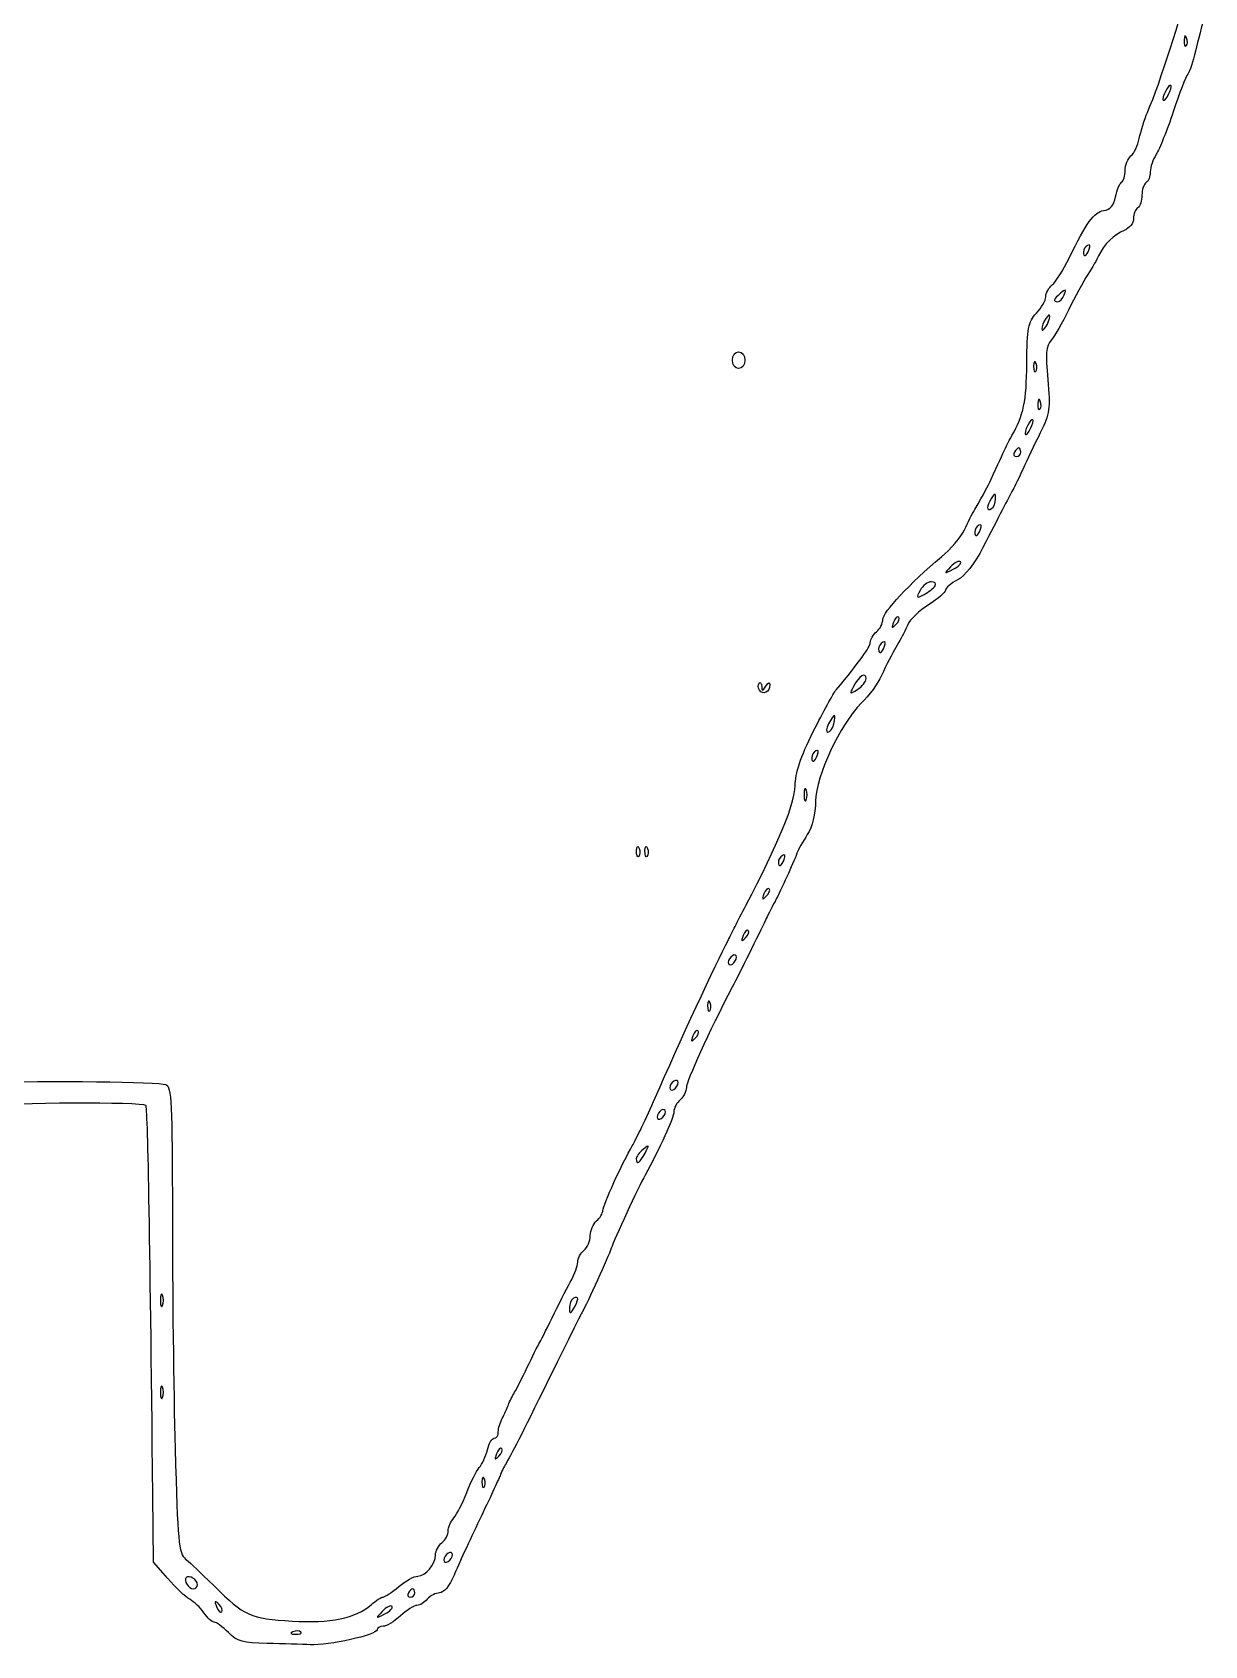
# Model space of a CAD drawing. Extents: x 1 to 569, y 1 to 773.
# Drawn here: x 281.5 to 562, y 2.4 to 388.5 of the extents above; entities that cross this region are included whole.
import ezdxf

# ---------------------------------------------------------------- set-up
doc = ezdxf.new("R2010")
doc.units = 0
doc.layers.add('Image', color=7, linetype='CONTINUOUS')

msp = doc.modelspace()

# ---------------------------------------------------------------- linework, layer by layer
at = {"layer": 'Image', "color": 7}
for points in [[(557.681309, 387.186275)], [(553.967621, 375.498808)], [(534.379852, 336.55087)], [(528.414206, 325.640407)], [(524.967689, 320.498986)], [(448.998565, 309.99902)], [(521.681402, 309.186518)], [(522.681396, 300.186546)], [(520.967704, 295.499061)], [(517.998344, 287.999085)], [(511.983048, 276.808146)], [(508.379932, 269.551087)], [(503.56023, 261.770672)], [(497.501727, 256.00457)], [(488.805302, 248.525669)], [(485.380003, 241.551172)], [(480.998457, 233.798821)], [(455.467534, 231.049458)], [(473.288235, 222.999291)], [(469.380057, 215.55126)], [(466.660783, 207.249341)], [(426.077626, 192.582718)], [(428.077622, 192.582718)], [(461.38008, 190.551357)], [(457.805404, 183.525875)], [(452.805418, 173.525909)], [(449.998559, 167.117502)], [(443.681652, 156.187007)], [(440.805456, 149.525986)], [(435.998602, 137.117598)], [(432.998611, 130.117616)], [(428.127167, 120.24962)], [(312.661279, 86.249724)], [(411.983371, 85.308747)], [(312.661279, 64.249797)], [(393.805612, 49.526271)], [(389.681825, 42.187357)], [(381.998774, 24.11795)], [(320.998972, 16.940946)], [(326.123046, 12.266661)], [(367.560661, 11.771437)], [(372.998803, 14.999952)], [(345.728066, 5.604132)]]:
    msp.add_lwpolyline(points, close=True, dxfattribs=at)
msp.add_lwpolyline([(313.903102, 18.417691), (310.499006, 22.335453), (310.325269, 38.417629)], dxfattribs=at)
for points in [[(548.324647, 369.328667), (551.448214, 376.693719), (556.312451, 391.859278), (558.642941, 401.498727)], [(562.024531, 392.498756), (561.39064, 390.298765), (560.398446, 386.473778), (559.81965, 383.998786)], [(557.077186, 386.582107), (557.033761, 385.527948), (557.270116, 384.937318), (557.60241, 385.269611)], [(557.681347, 387.186275), (557.362125, 387.984003), (557.125171, 387.747049), (557.077186, 386.582107)], [(557.60241, 385.269611), (557.934696, 385.601898), (557.970216, 386.464403), (557.681309, 387.186275)], [(559.81965, 383.998786), (559.240839, 381.523793), (558.401322, 379.041346), (557.954046, 378.482238)], [(557.954046, 378.482238), (557.506762, 377.923145), (555.946632, 373.873158), (554.487062, 369.482267)], [(552.998249, 374.998814), (552.465091, 374.173817), (552.028885, 373.048821), (552.028885, 372.498817)], [(553.967621, 375.498808), (553.967621, 376.048811), (553.531408, 375.823812), (552.998249, 374.998814)], [(552.998249, 372.998818), (553.531408, 373.823816), (553.967621, 374.948812), (553.967621, 375.498808)], [(552.028885, 372.498817), (552.028885, 371.948822), (552.465091, 372.173821), (552.998249, 372.998818)], [(546.368668, 363.101107), (546.70499, 364.782685), (547.585179, 367.585073), (548.324647, 369.328667)], [(554.487062, 369.482267), (553.027507, 365.091391), (551.195435, 360.502186), (550.41579, 359.28404)], [(544.377717, 358.898841), (545.136422, 359.528524), (546.032362, 361.419545), (546.368668, 363.101107)], [(550.41579, 359.28404), (549.636138, 358.065894), (548.998242, 356.179965), (548.998242, 355.093076)], [(542.127394, 352.578716), (542.60635, 352.874725), (542.998231, 354.160259), (542.998231, 355.435442)], [(542.998231, 355.435442), (542.998231, 356.71064), (543.618997, 358.269165), (544.377717, 358.898841)], [(540.667359, 349.094497), (540.991418, 350.7148), (541.648438, 352.282692), (542.127394, 352.578716)], [(547.998248, 352.498886), (547.448245, 352.158965), (546.998246, 350.808969), (546.998246, 349.498896)], [(548.998242, 355.093076), (548.998242, 354.006187), (548.548244, 352.8388), (547.998248, 352.498886)], [(537.863748, 345.82369), (539.400155, 346.049035), (540.258558, 347.050491), (540.667359, 349.094497)], [(546.998246, 349.498896), (546.998246, 348.188815), (546.548248, 346.838819), (545.998252, 346.498898)], [(529.555897, 334.407099), (533.694631, 342.933619), (535.550875, 345.484466), (537.863748, 345.82369)], [(544.998258, 343.915141), (544.998258, 342.79823), (544.026688, 341.577849), (542.748265, 341.088925)], [(545.998252, 346.498898), (545.448256, 346.158984), (544.998258, 344.996293), (544.998258, 343.915141)], [(542.748265, 341.088925), (540.404792, 340.192701), (537.777108, 337.573177), (536.639272, 334.998937)], [(533.986838, 337.491847), (533.443142, 337.155833), (532.998296, 336.45745), (532.998296, 335.939914)], [(532.998296, 335.939914), (532.998296, 334.501486), (533.715061, 334.818458), (534.379852, 336.55087)], [(534.379852, 336.55087), (534.72134, 337.440787), (534.553701, 337.842186), (533.986838, 337.491847)], [(525.541317, 328.034677), (526.389985, 328.739007), (528.196549, 331.606601), (529.555897, 334.407099)], [(536.639272, 334.998937), (536.274615, 334.17394), (535.107297, 332.148947), (534.04524, 330.498952)], [(534.04524, 330.498952), (532.983176, 328.848957), (530.91055, 325.023969), (529.439392, 321.998982)], [(521.748302, 321.230564), (522.985798, 322.54909), (523.998295, 324.331272), (523.998295, 325.190979)], [(523.998295, 325.190979), (523.998295, 326.050679), (524.692658, 327.330339), (525.541317, 328.034677)], [(527.521198, 326.017964), (525.785967, 324.577841), (525.605367, 323.99897), (526.89132, 323.99897)], [(526.89132, 323.99897), (527.382479, 323.99897), (528.067782, 324.73762), (528.414206, 325.640407)], [(528.414206, 325.640407), (528.940876, 327.01288), (528.794544, 327.07474), (527.521198, 326.017964)], [(519.447579, 309.16614), (519.492804, 317.775333), (519.744533, 319.095591), (521.748302, 321.230564)], [(524.967689, 320.498986), (524.967689, 321.048982), (524.531483, 320.823983), (523.998325, 319.998985)], [(523.998325, 317.998989), (524.531483, 318.823987), (524.967689, 319.948983), (524.967689, 320.498986)], [(529.439392, 321.998982), (527.968242, 318.973986), (526.087706, 315.728402), (525.260436, 314.786555)], [(523.998325, 319.998985), (523.465166, 319.173988), (523.028953, 318.048992), (523.028953, 317.498996)], [(523.028953, 317.498996), (523.028953, 316.948993), (523.465166, 317.173992), (523.998325, 317.998989)], [(525.260436, 314.786555), (524.053555, 313.412507), (523.89832, 311.558625), (524.474941, 305.405232)], [(448.998565, 309.99902), (448.998565, 311.110126), (449.66523, 311.999009), (450.49856, 311.999009)], [(450.49856, 307.999024), (449.66523, 307.999024), (448.998565, 308.887913), (448.998565, 309.99902)], [(450.49856, 311.999009), (451.331882, 311.999009), (451.998555, 311.110126), (451.998555, 309.99902)], [(451.998555, 309.99902), (451.998555, 308.887913), (451.331882, 307.999024), (450.49856, 307.999024)], [(515.906406, 291.999078), (518.651847, 296.688063), (519.401154, 300.320586), (519.447579, 309.16614)], [(521.68144, 309.186518), (521.362218, 309.984245), (521.125264, 309.747298), (521.077279, 308.582349)], [(521.602502, 307.269854), (521.934789, 307.602148), (521.970309, 308.464652), (521.681402, 309.186518)], [(521.077279, 308.582349), (521.033854, 307.528198), (521.270208, 306.937567), (521.602502, 307.269854)], [(524.474941, 305.405232), (525.129171, 298.423715), (524.967847, 297.277576), (522.675104, 292.617721)], [(522.077281, 299.582378), (522.033856, 298.528227), (522.27021, 297.937596), (522.602497, 298.269882)], [(522.681434, 300.186546), (522.36222, 300.984274), (522.125258, 300.747327), (522.077281, 299.582378)], [(522.602497, 298.269882), (522.934783, 298.602176), (522.970303, 299.464681), (522.681396, 300.186546)], [(519.998333, 294.999068), (519.465174, 294.174071), (519.028968, 293.049074), (519.028968, 292.499071)], [(520.967704, 295.499061), (520.967704, 296.049065), (520.531491, 295.824065), (519.998333, 294.999068)], [(519.998333, 292.999072), (520.531491, 293.824069), (520.967704, 294.949066), (520.967704, 295.499061)], [(510.913672, 281.499111), (514.216796, 288.754183), (515.125763, 290.665777), (515.906406, 291.999078)], [(522.675104, 292.617721), (521.289948, 289.80247), (519.433577, 285.924097), (518.54984, 283.999101)], [(519.028968, 292.499071), (519.028968, 291.949075), (519.465174, 292.174075), (519.998333, 292.999072)], [(516.498349, 287.999085), (516.158427, 287.44909), (516.356869, 286.999091), (516.939325, 286.999091)], [(517.55736, 288.999087), (517.314826, 288.999087), (516.838263, 288.549089), (516.498349, 287.999085)], [(516.939325, 286.999091), (517.52178, 286.999091), (517.998344, 287.44909), (517.998344, 287.999085)], [(517.998344, 287.999085), (517.998344, 288.549089), (517.799902, 288.999087), (517.55736, 288.999087)], [(518.54984, 283.999101), (517.66611, 282.074104), (516.578186, 279.824112), (516.132237, 278.999114)], [(506.978247, 274.249132), (509.383482, 278.375341), (510.053184, 279.609095), (510.913672, 281.499111)], [(516.132237, 278.999114), (515.012019, 276.926743), (512.770276, 272.615787), (508.958053, 265.202878)], [(511.983048, 276.808146), (511.969848, 278.265407), (511.833761, 278.291806), (510.998361, 276.999126)], [(504.534537, 269.415967), (505.31752, 271.111712), (506.417189, 273.286637), (506.978247, 274.249132)], [(510.998361, 276.999126), (509.73277, 275.040762), (509.73277, 273.716956), (510.998361, 274.499129)], [(510.998361, 274.499129), (511.548365, 274.83905), (511.991471, 275.878104), (511.983048, 276.808146)], [(507.986926, 270.492064), (507.443223, 270.156043), (506.998377, 269.457667), (506.998377, 268.940124)], [(508.379932, 269.551087), (508.721421, 270.441004), (508.553782, 270.842403), (507.986926, 270.492064)], [(499.022092, 262.915986), (501.270945, 264.795232), (503.751547, 267.720223), (504.534537, 269.415967)], [(506.998377, 268.940124), (506.998377, 267.501704), (507.715142, 267.818667), (508.379932, 269.551087)], [(484.99842, 247.965564), (484.99842, 249.702528), (491.484489, 256.617236), (499.022092, 262.915986)], [(508.958053, 265.202878), (506.905864, 261.212381), (504.672417, 258.364858), (502.859237, 257.427226)], [(501.224588, 260.572836), (499.574368, 258.845089), (499.601188, 258.818269), (501.834043, 259.963388)], [(503.56023, 261.770672), (503.225026, 262.105868), (502.173995, 261.566838), (501.224588, 260.572836)], [(501.834043, 259.963388), (503.118639, 260.622186), (503.895427, 261.435468), (503.56023, 261.770672)], [(493.957906, 254.923501), (492.947959, 253.036395), (493.030564, 252.946035), (494.867023, 253.928877)], [(496.59261, 256.999187), (495.754503, 256.999187), (494.568884, 256.065125), (493.957906, 254.923501)], [(494.867023, 253.928877), (495.978024, 254.52346), (497.163636, 255.45753), (497.501727, 256.00457)], [(499.998402, 254.986051), (499.998402, 254.457085), (498.180925, 252.87696), (495.959575, 251.474682)], [(497.501727, 256.00457), (497.839819, 256.551604), (497.430702, 256.999187), (496.59261, 256.999187)], [(502.859237, 257.427226), (501.285772, 256.613553), (499.998402, 255.515032), (499.998402, 254.986051)], [(495.959575, 251.474682), (493.738209, 250.072397), (491.489296, 247.929264), (490.961966, 246.712145)], [(483.498424, 244.999226), (484.323422, 245.683913), (484.99842, 247.018767), (484.99842, 247.965564)], [(487.562729, 247.292343), (487.020053, 245.867153), (487.134908, 245.752291), (488.122527, 246.732545)], [(488.805302, 248.525669), (488.497413, 248.833558), (487.93826, 248.27856), (487.562729, 247.292343)], [(488.122527, 246.732545), (488.805947, 247.410888), (489.113191, 248.21778), (488.805302, 248.525669)], [(481.998429, 242.471404), (481.998429, 243.177016), (482.673427, 244.314538), (483.498424, 244.999226)], [(490.961966, 246.712145), (490.43465, 245.495041), (489.48117, 243.599228), (488.843125, 242.499229)], [(473.837735, 231.127015), (479.450912, 237.845283), (481.998429, 241.386645), (481.998429, 242.471404)], [(484.986997, 242.492149), (484.443301, 242.156135), (483.998448, 241.457752), (483.998448, 240.940216)], [(483.998448, 240.940216), (483.998448, 239.501788), (484.715221, 239.81876), (485.380003, 241.551172)], [(488.843125, 242.499229), (486.750444, 238.89141), (486.046204, 237.538909), (484.633088, 234.413669)], [(485.380003, 241.551172), (485.721492, 242.441089), (485.553853, 242.842487), (484.986997, 242.492149)], [(455.467504, 231.049488), (455.09942, 231.645046), (455.068333, 232.402386), (455.398429, 232.73246)], [(455.398429, 232.73246), (455.728511, 233.062534), (456.005462, 232.695035), (456.013877, 231.915937)], [(457.983251, 232.308254), (458.004926, 230.624479), (456.267482, 229.755119), (455.467534, 231.049458)], [(456.013877, 231.915937), (456.026477, 230.749466), (456.200402, 230.764189), (456.998564, 231.999232)], [(456.998564, 231.999232), (457.581027, 232.900519), (457.974056, 233.023864), (457.983251, 232.308254)], [(477.94419, 231.897848), (476.966043, 230.070163), (477.047193, 230.012751), (478.938807, 231.194087)], [(480.998457, 233.798821), (480.998457, 235.500866), (479.310063, 234.450007), (477.94419, 231.897848)], [(478.938807, 231.194087), (480.07161, 231.901537), (480.998457, 233.073671), (480.998457, 233.798821)], [(484.633088, 234.413669), (483.865728, 232.71659), (481.709665, 229.791599), (479.841834, 227.913688)], [(468.36777, 221.127049), (470.745653, 225.872292), (473.207137, 230.372277), (473.837735, 231.127015)], [(479.841834, 227.913688), (474.668778, 222.712694), (469.004188, 210.567863), (468.920931, 204.499355)], [(473.440042, 224.999287), (473.235892, 224.999287), (472.587189, 224.09929), (471.998486, 222.999291)], [(473.288235, 222.999291), (473.575896, 224.09929), (473.644206, 224.999287), (473.440042, 224.999287)], [(464.021414, 208.076994), (464.037914, 211.262901), (465.253113, 214.911519), (468.36777, 221.127049)], [(471.998486, 222.999291), (471.407151, 221.89438), (471.339208, 220.999302), (471.846672, 220.999302)], [(471.846672, 220.999302), (472.351878, 220.999302), (473.000573, 221.8993), (473.288235, 222.999291)], [(468.987051, 216.492237), (468.443348, 216.156215), (467.998502, 215.45784), (467.998502, 214.940297)], [(469.380057, 215.55126), (469.721546, 216.441177), (469.553907, 216.842576), (468.987051, 216.492237)], [(467.998502, 214.940297), (467.998502, 213.501876), (468.715267, 213.81884), (469.380057, 215.55126)], [(452.221425, 179.49943), (459.951515, 194.217706), (464.000392, 204.023407), (464.021414, 208.076994)], [(466.660783, 207.249341), (466.383374, 207.936842), (466.156395, 207.374344), (466.156395, 205.99935)], [(466.156395, 205.99935), (466.156395, 204.62435), (466.383374, 204.061852), (466.660783, 204.749352)], [(466.660783, 204.749352), (466.938192, 205.436852), (466.938192, 206.561849), (466.660783, 207.249341)], [(468.920931, 204.499355), (468.878106, 201.383243), (468.130464, 198.36904), (466.936422, 196.499378)], [(426.077588, 192.582718), (426.125588, 193.747667), (426.362527, 193.984614), (426.681741, 193.186886)], [(426.681741, 193.186886), (426.97061, 192.465021), (426.935091, 191.602509), (426.602842, 191.270223)], [(428.077577, 192.582718), (428.125577, 193.747667), (428.362516, 193.984614), (428.681737, 193.186886)], [(428.681737, 193.186886), (428.970607, 192.465021), (428.935087, 191.602509), (428.602838, 191.270223)], [(466.936422, 196.499378), (465.882691, 194.849384), (464.761902, 192.82439), (464.445793, 191.999393)], [(426.602842, 191.270223), (426.270555, 190.937936), (426.034208, 191.528559), (426.077626, 192.582718)], [(428.602838, 191.270223), (428.270551, 190.937936), (428.034197, 191.528559), (428.077622, 192.582718)], [(464.445793, 191.999393), (463.405396, 189.284139), (460.793702, 183.552095), (459.206062, 180.499425)], [(460.987074, 191.492334), (460.443378, 191.156313), (459.998525, 190.457938), (459.998525, 189.940394)], [(459.998525, 189.940394), (459.998525, 188.501974), (460.715297, 188.818938), (461.38008, 190.551357)], [(461.38008, 190.551357), (461.721569, 191.441275), (461.55393, 191.842673), (460.987074, 191.492334)], [(456.562831, 182.292549), (456.020147, 180.867358), (456.13501, 180.752496), (457.122629, 181.732751)], [(457.805404, 183.525875), (457.497515, 183.833764), (456.938354, 183.278766), (456.562831, 182.292549)], [(457.122629, 181.732751), (457.806042, 182.411093), (458.113293, 183.217986), (457.805404, 183.525875)], [(449.666753, 174.499444), (450.205229, 175.599443), (451.354832, 177.849436), (452.221425, 179.49943)], [(459.206062, 180.499425), (458.34793, 178.84943), (457.325706, 176.824436), (456.934454, 175.999439)], [(447.892333, 170.99946), (448.329777, 171.824457), (449.128262, 173.399452), (449.666753, 174.499444)], [(456.934454, 175.999439), (455.31305, 172.580522), (450.68123, 163.25917), (448.984, 159.999493)], [(452.805418, 173.525909), (452.497529, 173.833798), (451.938375, 173.2788), (451.562844, 172.292583)], [(430.528022, 133.49958), (436.145406, 146.333404), (445.324687, 166.15692), (447.892333, 170.99946)], [(451.562844, 172.292583), (451.020168, 170.867385), (451.135023, 170.752531), (452.122642, 171.732785)], [(452.122642, 171.732785), (452.806063, 172.41112), (453.113307, 173.21802), (452.805418, 173.525909)], [(448.998565, 167.499469), (448.448562, 167.159547), (447.998563, 166.431442), (447.998563, 165.881446)], [(449.998559, 167.117502), (449.998559, 167.667498), (449.548561, 167.83939), (448.998565, 167.499469)], [(448.998565, 165.499473), (449.548561, 165.839394), (449.998559, 166.567499), (449.998559, 167.117502)], [(447.998563, 165.881446), (447.998563, 165.331443), (448.448562, 165.159559), (448.998565, 165.499473)], [(448.984, 159.999493), (443.396038, 149.26732), (437.998598, 137.456072), (437.998598, 135.960082)], [(443.077529, 155.582839), (443.034104, 154.52868), (443.270458, 153.93805), (443.602752, 154.270344)], [(443.681689, 156.187007), (443.362468, 156.984735), (443.125514, 156.747781), (443.077529, 155.582839)], [(443.602752, 154.270344), (443.935039, 154.60263), (443.970558, 155.465135), (443.681652, 156.187007)], [(439.562883, 148.29266), (439.020207, 146.867462), (439.135061, 146.752608), (440.122681, 147.732862)], [(440.805456, 149.525986), (440.497567, 149.833875), (439.938414, 149.278877), (439.562883, 148.29266)], [(440.122681, 147.732862), (440.806101, 148.411197), (441.113345, 149.218097), (440.805456, 149.525986)], [(269.249108, 137.183508), (285.505808, 137.598002), (311.799869, 137.289948), (313.426036, 136.665927)], [(313.426036, 136.665927), (314.8094, 136.135079), (314.999224, 132.352699), (315.001129, 105.281048)], [(434.998607, 137.499565), (434.448611, 137.159643), (433.998613, 136.431538), (433.998613, 135.881542)], [(433.998613, 135.881542), (433.998613, 135.331539), (434.448611, 135.159655), (434.998607, 135.499569)], [(435.998602, 137.117598), (435.998602, 137.667594), (435.548603, 137.839486), (434.998607, 137.499565)], [(434.998607, 135.499569), (435.548603, 135.83949), (435.998602, 136.567595), (435.998602, 137.117598)], [(437.998598, 135.960082), (437.998598, 135.016495), (437.3236, 133.684267), (436.498602, 132.999579)], [(308.664039, 131.667883), (307.887334, 132.444603), (275.955646, 132.318814), (270.118873, 131.516054)], [(310.325269, 38.417629), (309.619911, 103.70927), (309.130133, 131.201797), (308.664039, 131.667883)], [(425.057277, 121.999612), (426.007584, 123.608417), (428.398366, 128.634053), (430.528022, 133.49958)], [(436.498602, 132.999579), (435.673605, 132.314891), (434.998607, 131.015596), (434.998607, 130.112261)], [(434.998607, 130.112261), (434.998607, 128.74482), (431.543256, 121.157365), (428.116277, 114.999637)], [(431.998617, 130.49959), (431.448621, 130.159668), (430.998623, 129.431563), (430.998623, 128.88156)], [(430.998623, 128.88156), (430.998623, 128.331564), (431.448621, 128.159672), (431.998617, 128.499594)], [(432.998611, 130.117616), (432.998611, 130.667619), (432.548613, 130.839504), (431.998617, 130.49959)], [(431.998617, 128.499594), (432.548613, 128.839515), (432.998611, 129.56762), (432.998611, 130.117616)], [(417.998629, 106.535869), (417.998629, 107.685788), (422.747344, 118.089049), (425.057277, 121.999612)], [(427.662348, 121.127177), (426.747306, 120.372327), (425.998636, 119.35983), (425.998636, 118.877184)], [(425.998636, 118.877184), (425.998636, 117.349702), (426.887263, 117.92267), (428.127167, 120.24962)], [(428.127167, 120.24962), (429.214288, 122.289831), (429.170946, 122.371656), (427.662348, 121.127177)], [(428.116277, 114.999637), (426.557924, 112.199521), (420.685533, 99.509966), (420.017773, 97.499688)], [(315.001129, 105.281048), (315.001879, 88.351337), (315.301338, 63.288277), (315.665612, 49.585364)], [(416.498634, 103.99967), (417.323631, 104.684357), (417.998629, 105.825644), (417.998629, 106.535869)], [(413.498644, 96.999694), (414.323641, 97.684382), (414.998639, 99.259377), (414.998639, 100.499678)], [(414.998639, 100.499678), (414.998639, 101.739987), (415.673637, 103.314982), (416.498634, 103.99967)], [(411.983911, 94.127264), (411.991936, 95.022408), (412.673646, 96.315007), (413.498644, 96.999694)], [(420.017773, 97.499688), (419.299185, 95.336417), (414.348353, 84.444532), (412.97237, 81.999742)], [(410.547808, 89.999712), (411.329553, 91.374712), (411.975803, 93.232104), (411.983911, 94.127264)], [(406.452671, 81.999742), (407.923236, 85.02473), (409.766048, 88.624719), (410.547808, 89.999712)], [(312.661279, 86.249724), (312.38387, 86.937224), (312.156891, 86.374726), (312.156891, 84.999733)], [(312.156891, 84.999733), (312.156891, 83.624732), (312.38387, 83.062234), (312.661279, 83.749734)], [(312.661279, 83.749734), (312.938688, 84.437235), (312.938688, 85.562231), (312.661279, 86.249724)], [(410.998684, 85.499726), (410.448688, 85.159812), (410.005575, 84.120751), (410.013997, 83.190716)], [(411.983371, 85.308747), (411.991771, 85.753705), (411.54868, 85.839648), (410.998684, 85.499726)], [(410.998684, 82.999737), (411.531842, 83.824734), (411.974948, 84.863788), (411.983371, 85.308747)], [(402.92646, 74.99976), (403.395298, 75.824757), (404.982091, 78.974747), (406.452671, 81.999742)], [(412.97237, 81.999742), (412.508047, 81.174745), (409.588869, 75.324764), (406.485311, 68.999779)], [(410.013997, 83.190716), (410.027197, 81.733448), (410.163284, 81.707048), (410.998684, 82.999737)], [(399.91798, 68.999779), (401.103793, 71.474771), (402.457614, 74.174763), (402.92646, 74.99976)], [(406.485311, 68.999779), (398.781891, 53.300402), (396.803877, 49.390274), (394.850306, 45.999858)], [(396.873957, 62.999798), (397.362348, 63.824796), (398.732166, 66.524787), (399.91798, 68.999779)], [(312.661279, 64.249797), (312.38387, 64.937297), (312.156891, 64.374799), (312.156891, 62.999798)], [(312.156891, 62.999798), (312.156891, 61.624805), (312.38387, 61.062307), (312.661279, 61.749807)], [(312.661279, 61.749807), (312.938688, 62.4373), (312.938688, 63.562296), (312.661279, 64.249797)], [(395.419344, 59.999808), (395.73099, 60.824805), (396.385558, 62.174801), (396.873957, 62.999798)], [(393.925709, 56.763388), (394.435557, 57.718428), (395.107697, 59.174811), (395.419344, 59.999808)], [(392.998712, 53.513401), (392.998712, 54.345861), (393.41586, 55.808356), (393.925709, 56.763388)], [(390.383463, 49.249845), (390.742809, 50.762342), (391.478249, 51.999839), (392.017767, 51.999839)], [(392.017767, 51.999839), (392.557286, 51.999839), (392.998712, 52.680941), (392.998712, 53.513401)], [(315.665612, 49.585364), (316.26213, 27.145773), (316.510244, 24.513462), (318.163434, 23.085444)], [(388.448296, 44.999856), (389.153294, 45.824853), (390.024109, 47.737347), (390.383463, 49.249845)], [(392.563031, 48.292945), (392.020355, 46.867755), (392.135217, 46.752893), (393.122829, 47.733147)], [(393.805612, 49.526271), (393.497723, 49.83416), (392.938562, 49.279162), (392.563031, 48.292945)], [(393.122829, 47.733147), (393.806249, 48.41149), (394.113501, 49.218382), (393.805612, 49.526271)], [(385.427493, 38.999875), (386.383943, 41.474867), (387.743306, 44.174859), (388.448296, 44.999856)], [(393.399023, 42.999867), (393.076171, 42.17487), (390.871029, 37.449878), (388.498704, 32.499893)], [(389.681862, 42.187357), (389.362641, 42.985085), (389.125687, 42.748138), (389.077702, 41.583189)], [(394.850306, 45.999858), (394.37495, 45.17486), (393.721859, 43.824865), (393.399023, 42.999867)], [(382.343623, 32.921152), (383.083301, 33.789462), (384.471051, 36.524883), (385.427493, 38.999875)], [(389.077702, 41.583189), (389.034277, 40.529038), (389.270631, 39.938407), (389.602925, 40.270694)], [(389.602925, 40.270694), (389.935212, 40.602987), (389.970731, 41.465492), (389.681825, 42.187357)], [(380.99875, 29.793602), (380.99875, 30.645449), (381.603938, 32.05285), (382.343623, 32.921152)], [(388.498704, 32.499893), (386.126386, 27.549909), (383.3818, 21.587406), (382.399633, 19.249963)], [(379.498755, 26.999914), (380.323752, 27.684601), (380.99875, 28.94177), (380.99875, 29.793602)], [(373.715253, 18.999914), (375.57086, 18.999914), (377.92217, 21.83558), (377.96696, 24.127483)], [(377.96696, 24.127483), (377.984435, 25.022627), (378.673758, 26.315226), (379.498755, 26.999914)], [(380.99878, 24.499924), (380.448784, 24.160003), (379.998786, 23.431897), (379.998786, 22.881902)], [(381.998774, 24.11795), (381.998774, 24.667954), (381.548776, 24.839838), (380.99878, 24.499924)], [(380.99878, 22.499928), (381.548776, 22.839827), (381.998774, 23.567955), (381.998774, 24.11795)], [(318.163434, 23.085444), (319.810594, 21.662631), (321.188414, 20.360185), (324.9715, 16.649947)], [(320.998972, 16.940946), (320.998972, 18.120767), (319.048626, 19.382938), (318.332311, 18.666615)], [(379.998786, 22.881902), (379.998786, 22.331928), (380.448784, 22.160029), (380.99878, 22.499928)], [(319.161696, 13.460132), (318.141729, 14.03208), (315.775359, 16.262948), (313.903102, 18.417691)], [(318.332311, 18.666615), (317.616003, 17.950293), (318.878137, 15.999924), (320.057995, 15.999924)], [(320.057995, 15.999924), (320.575531, 15.999924), (320.998972, 16.423372), (320.998972, 16.940946)], [(324.9715, 16.649947), (332.339656, 9.423645), (333.578419, 8.867297), (343.70719, 8.235349)], [(365.4189, 13.99998), (365.854049, 13.99998), (367.547063, 15.124977), (369.181158, 16.499947)], [(369.181158, 16.499947), (370.815245, 17.874918), (372.855599, 18.999914), (373.715253, 18.999914)], [(372.557827, 15.999924), (372.315285, 15.999924), (371.838729, 15.549925), (371.498808, 14.999952)], [(372.998803, 14.999952), (372.998803, 15.549925), (372.800369, 15.999924), (372.557827, 15.999924)], [(382.399633, 19.249963), (381.302087, 16.637797), (379.964473, 14.999952), (378.928787, 14.999952)], [(322.564285, 10.210167), (321.712842, 11.425763), (320.181677, 12.888259), (319.161696, 13.460132)], [(326.123046, 12.266661), (325.135426, 13.246908), (325.020572, 13.132008), (325.563248, 11.706863)], [(325.563248, 11.706863), (325.938779, 10.720616), (326.497932, 10.165617), (326.805821, 10.473491)], [(326.805821, 10.473491), (327.11371, 10.781365), (326.806466, 11.588288), (326.123046, 12.266661)], [(343.70719, 8.235349), (352.751313, 7.671125), (358.928053, 8.961646), (362.563262, 12.175086)], [(362.563262, 12.175086), (363.698706, 13.178733), (364.983744, 13.99998), (365.4189, 13.99998)], [(367.560661, 11.771437), (367.225464, 12.106686), (366.174425, 11.567663), (365.225018, 10.573616)], [(365.834481, 9.964168), (367.119077, 10.622966), (367.895865, 11.436263), (367.560661, 11.771437)], [(373.522384, 11.999962), (372.845046, 11.999962), (371.076964, 10.874965), (369.593319, 9.499995)], [(371.498808, 14.999952), (371.158894, 14.449979), (371.357328, 13.99998), (371.939792, 13.99998)], [(371.939792, 13.99998), (372.522247, 13.99998), (372.998803, 14.449979), (372.998803, 14.999952)], [(375.998794, 13.499957), (375.314106, 12.674959), (374.199722, 11.999962), (373.522384, 11.999962)], [(378.928787, 14.999952), (378.001977, 14.999952), (376.683481, 14.324954), (375.998794, 13.499957)], [(325.010207, 7.999999), (324.516401, 7.999999), (323.415734, 8.994571), (322.564285, 10.210167)], [(328.408041, 5.499957), (327.03304, 6.875003), (325.50402, 7.999999), (325.010207, 7.999999)], [(365.225018, 10.573616), (363.574806, 8.845847), (363.601626, 8.819072), (365.834481, 9.964168)], [(369.593319, 9.499995), (368.109674, 8.124949), (366.243965, 6.999953), (365.44731, 6.999953)], [(337.703466, 2.882091), (331.87585, 2.98319), (330.551984, 3.356014), (328.408041, 5.499957)], [(343.811402, 5.683032), (343.013674, 5.363833), (343.250621, 5.126909), (344.41557, 5.078909)], [(345.728066, 5.604132), (345.395772, 5.936456), (344.533267, 5.971931), (343.811402, 5.683032)], [(344.41557, 5.078909), (345.469721, 5.035409), (346.060352, 5.271808), (345.728066, 5.604132)], [(363.998832, 6.14368), (363.998832, 4.962059), (352.28084, 2.350867), (347.998886, 2.578342)], [(365.44731, 6.999953), (364.650655, 6.999953), (363.998832, 6.614604), (363.998832, 6.14368)], [(347.998886, 2.578342), (346.073889, 2.680566), (341.440959, 2.817291), (337.703466, 2.882091)]]:
    msp.add_open_spline(points, degree=3, dxfattribs=at)

doc.saveas('drawing.dxf')
